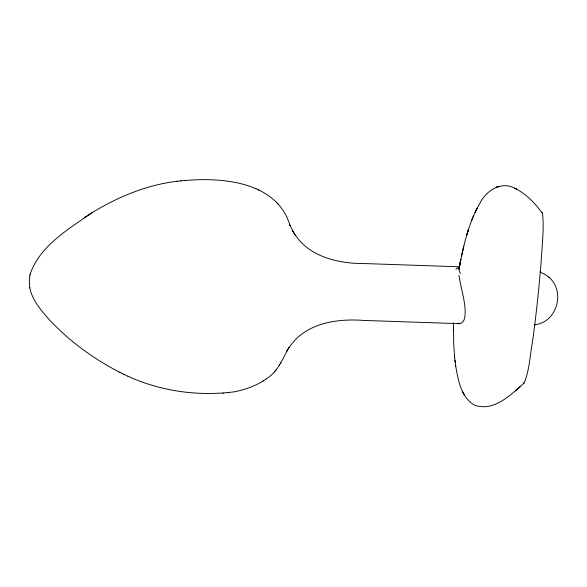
<?xml version="1.0" encoding="UTF-8"?>
<svg xmlns="http://www.w3.org/2000/svg" width="587" height="587" viewBox="0 0 587 587"><rect width="100%" height="100%" fill="white"/><g stroke="black" fill="none" stroke-linecap="round" stroke-linejoin="round"><path stroke-width="0.88" d="M453.509 322.718L453.692 343.777L454.595 356.977M453.413 331.031L453.428 329.681M29.717 276.506L29.35 282.67L29.798 287.894M30.062 274.474C39.6 245.755 68.84 228.945 92.269 212.56L92.585 212.362C119.572 196.029 149.678 183.738 181.31 180.833M29.695 276.638L30.098 274.261M458.961 269.345C463.297 246.349 468.353 222.774 480.379 202.405C486.652 190.181 501.848 180.847 515.107 188.427C526.37 194.003 535.469 203.513 542.586 213.617C544.156 229.576 541.999 245.66 541.155 261.604C539.035 288.107 536.224 314.559 532.622 340.9C529.973 354.849 529.687 369.825 524.147 382.959L523.685 382.79M459.261 267.643L460.839 259.241L459.071 268.486L460.296 262.118M463.796 246.144L461.375 256.724L461.631 255.616M471.691 220.396L473.555 215.774M287.131 350.549L286.845 351.019L289.053 347.387C282.934 357.931 278.693 370.258 268.208 377.522C258.295 385.028 246.364 389.445 234.242 391.83C196.85 396.636 157.705 390.92 123.74 374.242M279.317 365.459L279.669 364.879M280.579 363.36L280.924 362.795M288.789 347.834L293.918 341.252C310.941 322.41 338.868 318.558 363.551 320.421L459.57 323.679C465.983 322.432 465.212 313.436 465.043 308.446C464.156 297.235 460.582 286.471 458.983 275.376M274.305 371.953L274.679 371.52M276.015 369.971L276.382 369.546M455.593 365.341C458.058 379.54 460.751 396.856 474.164 404.993C493.586 412.404 511.16 394.596 524.411 382.724M515.445 390.913L520.016 386.884M92.585 212.362L84.587 217.417M262.976 381.102L263.387 380.846M265.463 379.473L265.867 379.224M534.141 324.824C557.114 322.843 565.736 291.541 548.962 277.211M184.898 180.525C222.928 177.164 277.145 181.801 290.051 225.606L289.795 225.004L295.048 234.917L292.642 231.014L292.884 231.41M176.775 181.317L177.23 181.28M228.189 392.769L228.644 392.725M222.921 393.297L223.39 393.261M180.855 180.869L185.36 180.488M459.687 266.806L365.547 263.592C341.098 263.812 314.566 258.192 298.922 239.892L294.821 234.536M459.57 323.679L458.021 323.144M541.764 212.501L542.227 212.663M539.798 271.964L544.501 274.144L549.153 277.365M255.572 188.559L255.998 188.757M258.427 189.887L258.852 190.085M29.768 287.769C32.329 300.559 41.486 310.75 49.807 320.26C69.816 341.436 93.678 358.899 119.572 372.195L119.953 372.378M127.922 376.194L128.318 376.377M119.572 372.195L124.128 374.425M276.132 201.943L276.499 202.324M278.04 203.931L278.399 204.313M462.695 391.8L464.258 394.787M455.174 362.164L454.499 356.015M455.717 366.295L454.947 360.235M455.96 269.367A25.894 7.58 67.2 0 1 457.911 267.907M458.748 268.985A28.748 3.074 82.1 0 1 460.245 273.659M468.521 229.392L466.863 234.778L468.521 229.392M477.07 208.246L475.088 212.303L477.07 208.246M498.803 186.424L496.316 187.26L498.803 186.424M516.67 189.183L514.77 188.273L516.67 189.183"/></g></svg>
